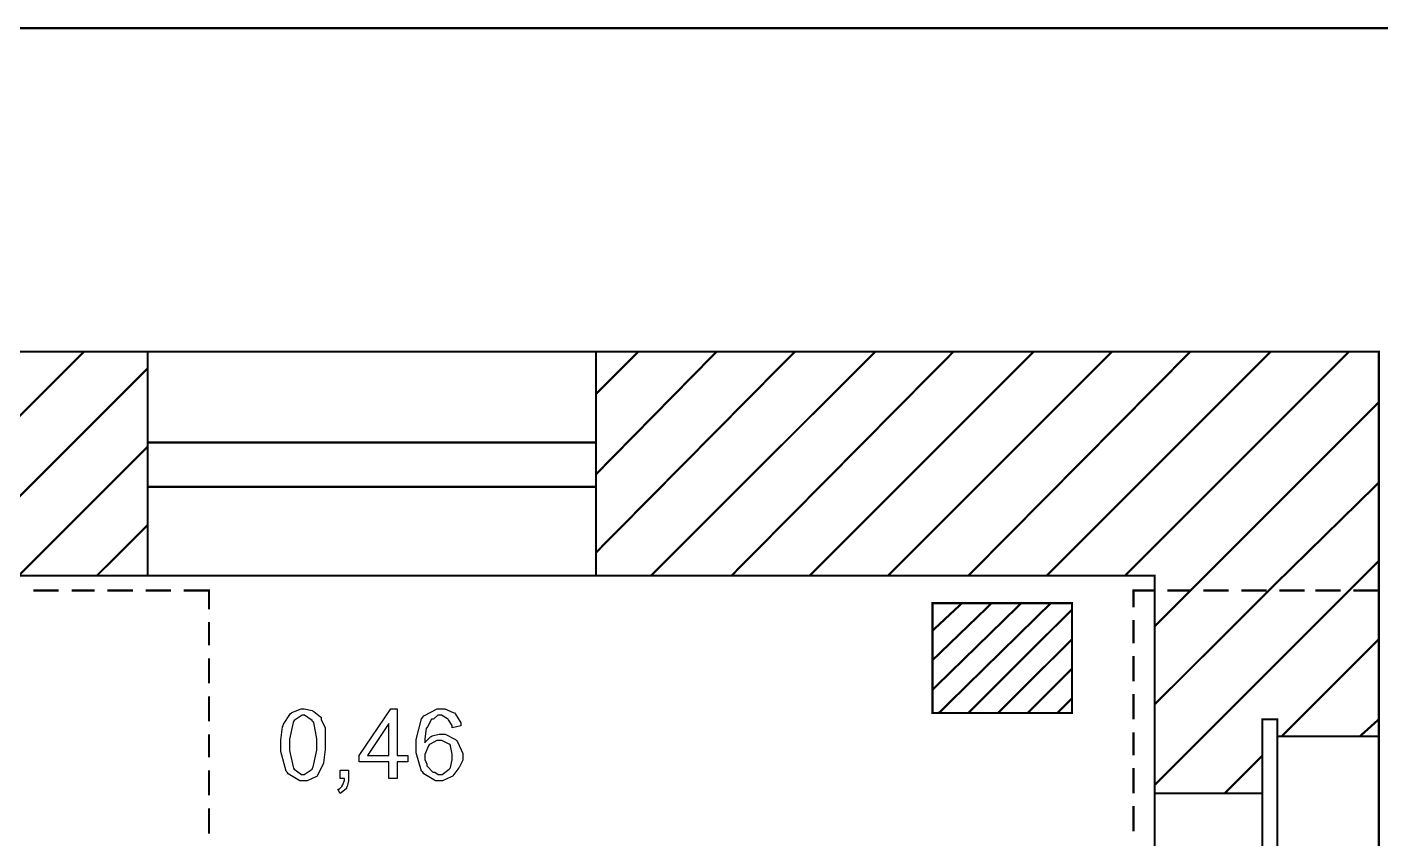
# Model space of a CAD drawing. Header units: metres. Extents: x -593 to 248, y 430 to 1024.
# Drawn here: x -453.6 to -426.46, y 826.52 to 842.8 of the extents above; entities that cross this region are included whole.
import ezdxf

# ---------------------------------------------------------------- set-up
doc = ezdxf.new("R2010")
doc.units = ezdxf.units.M
doc.header["$MEASUREMENT"] = 0
doc.layers.add('C00-00-00-BLACK', color=7, linetype='Continuous')
doc.layers.add('CFF-7E-00', color=30, linetype='Continuous')

msp = doc.modelspace()

# ---------------------------------------------------------------- linework, layer by layer
at = {"layer": 'C00-00-00-BLACK', "const_width": 0.0423}
for points in [[(-478.073, 758.89), (-478.073, 842.777), (-415.303, 842.777), (-415.303, 758.89), (-478.073, 758.89)], [(-435.449, 829.045), (-432.65, 829.045), (-432.65, 831.248), (-435.449, 831.248), (-435.449, 829.045)], [(-428.834, 796.743), (-428.535, 796.743), (-428.535, 828.918), (-428.834, 828.918), (-428.834, 796.743)]]:
    msp.add_lwpolyline(points, close=True, dxfattribs=at)
for points in [[(-466.876, 836.292), (-426.501, 836.292), (-426.501, 767.92), (-436.426, 767.92)], [(-456.951, 831.798), (-452.457, 836.292)], [(-451.183, 836.292), (-451.183, 831.798)], [(-442.193, 835.444), (-441.344, 836.292)], [(-442.193, 833.833), (-439.775, 836.292)], [(-442.193, 832.264), (-438.206, 836.292)], [(-442.193, 836.292), (-442.193, 831.798)], [(-441.091, 831.798), (-436.595, 836.292)], [(-439.478, 831.798), (-435.026, 836.292)], [(-437.91, 831.798), (-433.415, 836.292)], [(-436.34, 831.798), (-431.845, 836.292)], [(-434.73, 831.798), (-430.277, 836.292)], [(-433.16, 831.798), (-428.665, 836.292)], [(-431.592, 831.798), (-427.094, 836.292)], [(-455.341, 831.798), (-451.183, 835.953)], [(-430.277, 831.502), (-426.501, 835.275)], [(-453.771, 831.798), (-451.183, 834.383)], [(-442.193, 834.469), (-451.183, 834.469)], [(-442.193, 833.58), (-451.183, 833.58)], [(-428.707, 831.502), (-426.501, 833.664)], [(-452.203, 831.798), (-451.183, 832.818)], [(-427.094, 831.502), (-426.501, 832.094)], [(-448.937, 767.92), (-448.937, 772.413), (-462.381, 772.413), (-462.381, 831.798), (-430.996, 831.798), (-430.996, 772.413), (-434.346, 772.413), (-434.346, 767.92)], [(-452.965, 831.502), (-453.475, 831.502)], [(-452.244, 831.502), (-452.71, 831.502)], [(-451.479, 831.502), (-451.991, 831.502)], [(-450.717, 831.502), (-451.226, 831.502)], [(-449.954, 831.121), (-449.954, 831.502), (-450.464, 831.502)], [(-431.419, 831.164), (-431.419, 831.502), (-430.996, 831.502)], [(-430.996, 830.782), (-430.277, 831.502)], [(-430.996, 829.214), (-428.707, 831.502)], [(-430.996, 827.602), (-427.094, 831.502)], [(-430.741, 831.502), (-430.277, 831.502)], [(-430.019, 831.502), (-429.512, 831.502)], [(-429.257, 831.502), (-428.75, 831.502)], [(-428.492, 831.502), (-427.986, 831.502)], [(-427.773, 831.502), (-427.266, 831.502)], [(-427.008, 831.502), (-426.501, 831.502)], [(-435.449, 830.695), (-434.856, 831.248)], [(-435.449, 830.103), (-434.261, 831.248)], [(-435.449, 829.511), (-433.668, 831.248)], [(-435.322, 829.045), (-433.076, 831.248)], [(-434.73, 829.045), (-432.65, 831.121)], [(-449.954, 830.399), (-449.954, 830.868)], [(-431.419, 830.441), (-431.419, 830.909)], [(-434.134, 829.045), (-432.65, 830.526)], [(-428.451, 828.576), (-426.501, 830.526)], [(-449.954, 829.637), (-449.954, 830.144)], [(-431.419, 829.68), (-431.419, 830.187)], [(-433.542, 829.045), (-432.65, 829.933)], [(-449.954, 828.875), (-449.954, 829.382)], [(-432.949, 829.045), (-432.65, 829.341)], [(-431.419, 828.918), (-431.419, 829.425)], [(-431.419, 828.194), (-431.419, 828.66)], [(-426.882, 828.576), (-426.501, 828.918)], [(-449.954, 828.153), (-449.954, 828.619)], [(-428.535, 828.576), (-426.501, 828.576)], [(-429.596, 827.432), (-428.834, 828.194)], [(-449.954, 827.391), (-449.954, 827.898)], [(-431.419, 827.432), (-431.419, 827.941)], [(-428.834, 827.432), (-430.996, 827.432)], [(-449.954, 826.626), (-449.954, 827.136)], [(-431.419, 826.67), (-431.419, 827.179)]]:
    msp.add_lwpolyline(points, dxfattribs=at)
at = {"layer": 'CFF-7E-00'}
for points in [[(-448.511, 828.407), (-448.511, 828.503), (-448.479, 828.769), (-448.469, 828.79), (-448.459, 828.823), (-448.322, 829.035), (-448.301, 829.045), (-448.291, 829.056), (-448.108, 829.129), (-448.046, 829.129), (-448.046, 829.129), (-447.887, 829.097), (-447.876, 829.086), (-447.855, 829.076), (-447.719, 828.97), (-447.708, 828.959), (-447.708, 828.907), (-447.633, 828.77), (-447.623, 828.749), (-447.623, 828.663), (-447.623, 828.472), (-447.623, 828.407), (-447.623, 828.311), (-447.655, 828.048), (-447.665, 828.026), (-447.676, 827.995), (-447.782, 827.782), (-447.792, 827.771), (-447.814, 827.762), (-447.988, 827.687), (-448.046, 827.687), (-448.131, 827.687), (-448.364, 827.825), (-448.385, 827.857), (-448.406, 827.879), (-448.511, 828.276), (-448.511, 828.407)], [(-448.342, 828.407), (-448.342, 828.291), (-448.269, 827.963), (-448.258, 827.941), (-448.248, 827.92), (-448.096, 827.814), (-448.046, 827.814), (-448.046, 827.814), (-447.887, 827.92), (-447.876, 827.941), (-447.866, 827.963), (-447.792, 828.297), (-447.792, 828.407), (-447.792, 828.524), (-447.855, 828.855), (-447.876, 828.875), (-447.887, 828.897), (-448.038, 829.002), (-448.088, 829.002), (-448.088, 829.002), (-448.248, 828.897), (-448.258, 828.875), (-448.269, 828.855), (-448.342, 828.52), (-448.342, 828.407)], [(-446.35, 827.729), (-446.35, 828.068), (-446.943, 828.068), (-446.943, 828.194), (-446.308, 829.129), (-446.181, 829.129), (-446.181, 828.194), (-445.969, 828.194), (-445.969, 828.068), (-446.181, 828.068), (-446.181, 827.729), (-446.35, 827.729)], [(-444.908, 828.79), (-445.077, 828.749), (-445.077, 828.791), (-445.152, 828.908), (-445.161, 828.918), (-445.172, 828.929), (-445.292, 829.002), (-445.331, 829.002), (-445.364, 829.002), (-445.449, 828.929), (-445.459, 828.918), (-445.491, 828.918), (-445.576, 828.77), (-445.586, 828.749), (-445.597, 828.739), (-445.627, 828.522), (-445.627, 828.449), (-445.617, 828.46), (-445.511, 828.566), (-445.5, 828.576), (-445.479, 828.587), (-445.338, 828.619), (-445.289, 828.619), (-445.216, 828.619), (-445.015, 828.513), (-444.993, 828.491), (-444.972, 828.47), (-444.865, 828.233), (-444.865, 828.153), (-444.865, 828.101), (-444.941, 827.952), (-444.95, 827.941), (-444.962, 827.92), (-445.067, 827.782), (-445.077, 827.771), (-445.099, 827.762), (-445.273, 827.687), (-445.331, 827.687), (-445.416, 827.687), (-445.649, 827.825), (-445.67, 827.857), (-445.692, 827.879), (-445.797, 828.243), (-445.797, 828.364), (-445.797, 828.513), (-445.692, 828.928), (-445.67, 828.959), (-445.649, 828.991), (-445.38, 829.129), (-445.289, 829.129), (-445.226, 829.129), (-445.056, 829.056), (-445.035, 829.045), (-445.014, 829.024), (-444.908, 828.849), (-444.908, 828.79)], [(-446.35, 828.194), (-446.35, 828.832), (-446.773, 828.194), (-446.35, 828.194)], [(-445.627, 828.153), (-445.627, 828.112), (-445.586, 828.017), (-445.586, 827.984), (-445.576, 827.974), (-445.47, 827.868), (-445.459, 827.857), (-445.427, 827.857), (-445.356, 827.814), (-445.331, 827.814), (-445.278, 827.814), (-445.142, 827.92), (-445.12, 827.941), (-445.11, 827.952), (-445.077, 828.104), (-445.077, 828.153), (-445.077, 828.217), (-445.11, 828.386), (-445.12, 828.407), (-445.142, 828.418), (-445.284, 828.491), (-445.331, 828.491), (-445.385, 828.491), (-445.522, 828.418), (-445.543, 828.407), (-445.554, 828.386), (-445.627, 828.212), (-445.627, 828.153)], [(-447.326, 827.729), (-447.326, 827.898), (-447.154, 827.898), (-447.154, 827.729), (-447.154, 827.687), (-447.187, 827.572), (-447.197, 827.561), (-447.197, 827.529), (-447.305, 827.444), (-447.326, 827.432), (-447.369, 827.518), (-447.347, 827.518), (-447.281, 827.581), (-447.281, 827.602), (-447.271, 827.602), (-447.239, 827.697), (-447.239, 827.729), (-447.326, 827.729)]]:
    msp.add_lwpolyline(points, close=True, dxfattribs=at)

doc.saveas('drawing.dxf')
